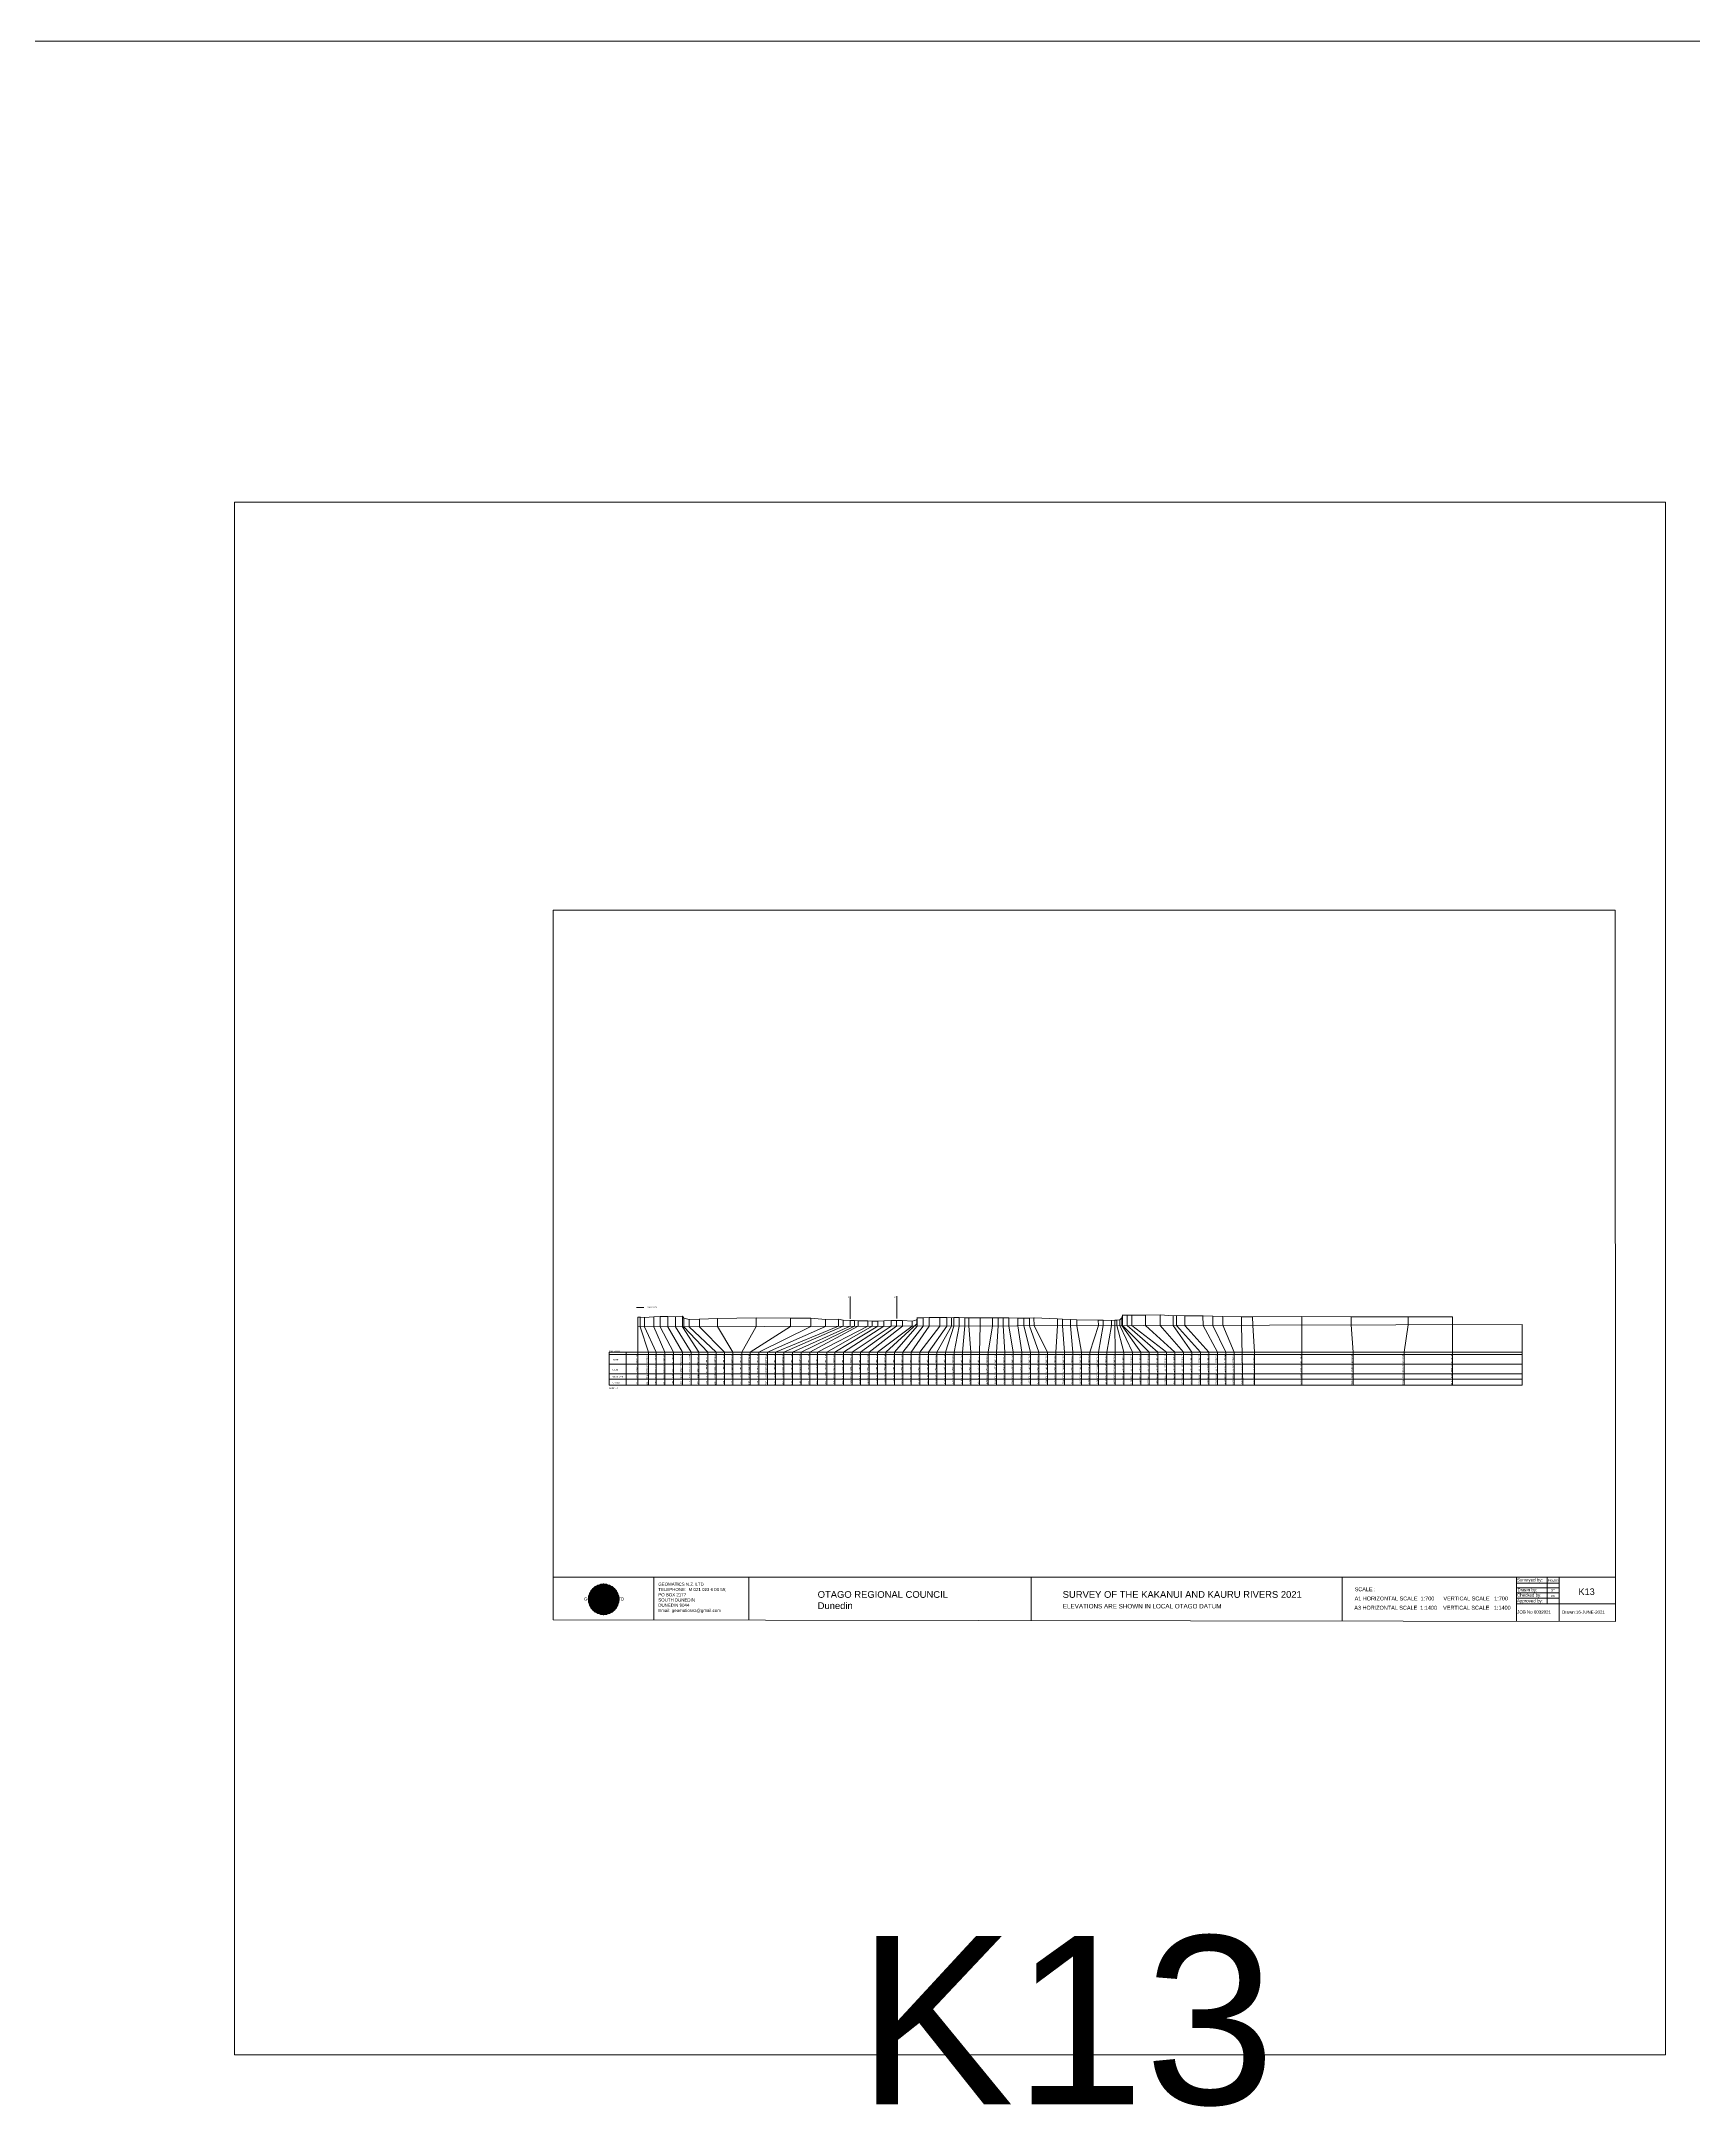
# Model space of a CAD drawing. Header units: millimetres. Extents: x -13804604 to 13046302109, y -19137686871 to 1424964600.
# Drawn here: x -3270423 to -2583307, y -168781 to 690096 of the extents above; entities that cross this region are included whole.
import ezdxf

# ---------------------------------------------------------------- set-up
doc = ezdxf.new("R2010")
doc.units = ezdxf.units.MM
doc.header["$PDMODE"] = 35
doc.header["$PDSIZE"] = 20
doc.layers.get('0').update_dxf_attribs({"lineweight": 0})
doc.layers.add('Datum revision K8-21', color=7, linetype='Continuous', lineweight=0)
doc.layers.add('geo', color=7, linetype='Continuous', lineweight=0)
doc.styles.get("Standard").update_dxf_attribs({"font": 'arial.ttf'})

# ---------------------------------------------------------------- blocks, each defined once
blk = doc.blocks.new('Geomatics_Circle_SPT')
at = {"layer": 'geo', "color": 2, "linetype": 'Continuous', "lineweight": 0}
for p, q in [((0, 25.2), (-25.2, 0)), ((-24.7, 4.9), (-4.9, 24.7)), ((-24.7, -4.9), (4.9, 24.7)), ((4.9, -24.7), (-24.7, 4.9)), ((-24.7, 0), (0, -24.7)), ((-9.7, 23.3), (-23.3, 9.6)), ((9.7, 23.3), (-23.3, -9.7)), ((-23.3, 9.7), (9.7, -23.3)), ((-21, 14), (-14, 21)), ((-21, -14), (14, 21)), ((14, -21), (-21, 14)), ((0, 0), (-17.8, 17.8)), ((0, 0), (-17.8, -17.8)), ((-14, 21), (21, -14)), ((21, 14), (-14, -21)), ((23.3, -9.7), (-9.7, 23.3)), ((-9.7, -23.3), (23.3, 9.7)), ((-4.9, 24.7), (24.7, -4.9)), ((24.7, 4.9), (-4.9, -24.7)), ((25.2, 0), (0, 25.2)), ((0, 0), (17.8, 17.8)), ((0, 0), (17.8, -17.8)), ((0, -24.8), (25.2, 0)), ((4.9, 24.7), (24.7, 4.9)), ((23.3, 9.7), (9.7, 23.3)), ((14, 21), (21, 14)), ((17.8, 18.1), (17.8, 18.1)), ((-4.9, -24.7), (-24.7, -4.9)), ((-23.3, -9.7), (-9.7, -23.3)), ((-14, -21), (-21, -14)), ((-17.8, -17.8), (-17.8, -17.8)), ((24.7, -4.9), (4.9, -24.7)), ((4.9, -24.7), (4.9, -24.7)), ((9.7, -23.3), (23.3, -9.7)), ((21, -14), (14, -21)), ((18.1, -17.8), (18.1, -17.8))]:
    blk.add_line(p, q, dxfattribs=at)
at = {"layer": 'geo', "color": 1, "linetype": 'Continuous', "lineweight": 0}
for p, q in [((-25.2, 0), (9.7, 23.3)), ((-25.2, 0), (-9.6, 23.3)), ((-25.2, 0), (23.3, 9.7)), ((-25.2, 0), (-23.3, 9.7)), ((-23.3, -9.7), (-25.2, 0)), ((-9.6, -23.3), (-25.2, 0)), ((9.7, -23.3), (-25.2, 0)), ((-4.9, 24.8), (-24.7, -4.9)), ((4.9, 24.7), (-24.7, 4.9)), ((14, 21), (-24.7, -4.9)), ((-14, 21), (-24.7, 4.9)), ((21, 14), (-24.7, 4.9)), ((-21, 14), (-24.7, -4.9)), ((0, 0), (-24.7, 4.9)), ((-24.7, 4.9), (-21, -14)), ((-24.7, 4.9), (-4.9, -24.7)), ((-24.7, 4.9), (14, -21)), ((-24.7, 4.9), (-24.7, 4.9)), ((0, 0), (-24.7, -4.9)), ((-23.3, 9.7), (0, 25.2)), ((-23.3, -9.6), (0, 25.2)), ((-23.3, -9.6), (17.8, 17.8)), ((-23.3, 9.7), (-17.8, 17.9)), ((-23.3, -9.6), (-17.8, 17.9)), ((-23.3, 9.7), (17.8, 17.8)), ((-17.8, -17.8), (-23.3, 9.7)), ((0, -25.2), (-23.3, 9.7)), ((-23.3, 9.7), (17.8, -17.8)), ((-23.3, 9.7), (25.2, 0)), ((-23.3, 9.4), (-23.3, 9.4)), ((-23.3, -9.7), (25.2, 0)), ((4.9, 24.8), (-21, -14)), ((-4.9, 24.7), (-21, 14)), ((14, 21), (-21, 14)), ((-14, 21), (-21, -14)), ((0, 0), (-21, 14)), ((-21, 14), (-14, -21)), ((-21, 14), (4.9, -24.7)), ((-21, 14), (-21, 14)), ((24.7, 4.9), (-21, 14)), ((0, 0), (-21, -14)), ((-17.9, 17.6), (-17.9, 17.6)), ((-17.8, 17.8), (9.7, 23.3)), ((-17.8, 17.8), (-9.6, 23.3)), ((-17.8, -17.8), (9.7, 23.3)), ((-17.8, -17.8), (-9.7, 23.3)), ((-9.7, -23.3), (-17.8, 17.8)), ((-17.8, 17.8), (9.7, -23.3)), ((-17.8, 17.8), (23.3, -9.6)), ((-17.8, 17.8), (23.3, 9.7)), ((-17.8, -17.8), (23.3, 9.7)), ((4.9, 24.7), (-14, 21)), ((-4.9, 24.7), (-14, -20.9)), ((0, 0), (-14, 21)), ((-14, 21), (-4.9, -24.7)), ((-14, 21), (-14, 21)), ((24.7, -4.9), (-14, 21)), ((21, 14), (-14, 21)), ((-14, -21), (24.7, 4.9)), ((0, 0), (-14, -21)), ((-9.8, 23.1), (-9.8, 23.1)), ((-9.7, 23.3), (0, 25.2)), ((-9.7, 23.3), (0, -25.2)), ((-9.7, -23.3), (0, 25.2)), ((-9.6, 23.3), (17.8, -17.8)), ((-9.6, 23.3), (25.2, 0)), ((-9.6, 23.3), (17.8, 17.8)), ((-9.6, -23.3), (17.8, 17.9)), ((25.2, 0), (-9.6, -23.3)), ((0, 0), (-4.9, 24.7)), ((-4.9, 24.7), (-4.9, 24.7)), ((21, -14), (-4.9, 24.7)), ((24.8, 4.9), (-4.9, 24.7)), ((14, 21), (-4.9, 24.7)), ((-4.9, -24.7), (21, 14)), ((0, 0), (-4.9, -24.7)), ((-0.2, 25.1), (-0.2, 25.1)), ((0, 25.2), (9.7, -23.3)), ((0, 25.2), (23.3, -9.7)), ((0, 25.2), (23.3, 9.7)), ((0, 25.2), (9.7, 23.3)), ((0, 0), (4.9, 24.7)), ((0, -25.2), (9.7, 23.3)), ((0, 0), (14, 21)), ((0, 0), (21, 14)), ((23.3, 9.7), (0, -25.2)), ((0, 0), (24.8, 4.9)), ((0, 0), (4.9, -24.7)), ((0, 0), (14, -21)), ((0, 0), (21, -14)), ((0, 0), (24.8, -4.9)), ((21, 14), (4.9, 24.8)), ((14, -21), (4.9, 24.7)), ((24.7, -4.9), (4.9, 24.7)), ((4.9, 24.7), (4.9, 24.7)), ((4.9, -24.7), (14, 21)), ((4.9, -24.7), (24.7, 4.9)), ((9.4, 23.3), (9.4, 23.3)), ((9.7, 23.3), (17.8, -17.8)), ((9.7, 23.3), (25.2, 0)), ((9.7, 23.3), (17.8, 17.9)), ((17.8, 17.8), (9.7, -23.3)), ((25.2, 0), (9.7, -23.3)), ((21, -14), (14, 21)), ((24.7, 4.9), (14, 21)), ((14, 21), (14, 21)), ((14, -21), (21, 14)), ((17.6, 17.9), (17.6, 17.9)), ((17.8, 17.8), (23.3, -9.7)), ((17.8, 17.8), (23.3, 9.7)), ((23.3, 9.7), (17.8, -17.8)), ((24.7, -4.9), (21, 14)), ((21, 14), (21, 14)), ((21, -14), (24.7, 4.9)), ((23.1, 9.8), (23.1, 9.8)), ((23.3, 9.7), (25.2, 0)), ((25.2, 0), (23.3, -9.6)), ((24.7, 4.9), (24.7, 4.9)), ((25.1, 0.2), (25.1, 0.2)), ((-25.2, 0), (23.3, -9.7)), ((-25.1, -0.2), (-25.1, -0.2)), ((-24.7, -4.9), (-24.7, -4.9)), ((-24.7, -4.9), (-14, -21)), ((-24.7, -4.9), (4.9, -24.7)), ((-24.7, -4.9), (21, -14)), ((-17.8, -17.8), (-23.3, -9.7)), ((0, -25.2), (-23.3, -9.6)), ((17.8, -17.8), (-23.3, -9.6)), ((-23.1, -9.8), (-23.1, -9.8)), ((-21, -14), (24.7, -4.9)), ((-21, -14), (-21, -14)), ((-21, -14), (-4.9, -24.7)), ((-21, -14), (14, -21)), ((23.3, -9.7), (-17.8, -17.8)), ((-9.6, -23.3), (-17.8, -17.8)), ((9.7, -23.3), (-17.8, -17.8)), ((-17.6, -17.9), (-17.6, -17.9)), ((-14, -21), (21, -14)), ((-14, -21), (-14, -21)), ((-14, -21), (4.9, -24.7)), ((17.8, -17.8), (-9.7, -23.3)), ((0, -25.2), (-9.7, -23.3)), ((-9.4, -23.3), (-9.4, -23.3)), ((-4.9, -24.7), (24.7, -4.9)), ((-4.9, -24.7), (14, -21)), ((-4.9, -24.7), (-4.9, -24.7)), ((23.3, -9.6), (0, -25.2)), ((9.7, -23.3), (0, -25.2)), ((0.2, -25.1), (0.2, -25.1)), ((4.9, -24.7), (21, -14)), ((4.9, -24.7), (4.9, -24.7)), ((17.8, -17.8), (9.7, -23.3)), ((9.8, -23.1), (9.8, -23.1)), ((14, -21), (24.7, -4.9)), ((14, -21), (14, -21)), ((23.3, -9.6), (17.8, -17.8)), ((17.9, -17.6), (17.9, -17.6)), ((21, -14), (21, -14)), ((23.3, -9.4), (23.3, -9.4)), ((24.7, -4.9), (24.7, -4.9))]:
    blk.add_line(p, q, dxfattribs=at)
at = {"layer": 'geo', "color": 114, "linetype": 'Continuous', "lineweight": 0}
for p, q in [((17.9, 17.8), (-25.2, 0)), ((-24.7, 4.9), (14, 21)), ((-24.7, -4.9), (21, 14)), ((-14, -21), (-24.7, 4.9)), ((9.7, 23.3), (-23.3, 9.7)), ((0, 0), (-23.3, 9.7)), ((-23.3, 9.7), (-9.7, -23.3)), ((0, 0), (-23.3, -9.7)), ((-4.9, -24.7), (-21, 14)), ((-20.9, 14), (4.9, 24.7)), ((24.8, 4.9), (-20.9, -14)), ((0, 25.2), (-17.8, 17.8)), ((-17.8, 17.8), (0, -25.2)), ((-14, 21), (-4.9, 24.7)), ((4.9, -24.7), (-14, 21)), ((0, 0), (-9.7, 23.3)), ((0, 0), (-9.7, -23.3)), ((-4.9, 24.7), (14, -21)), ((17.8, -17.8), (0, 25.2)), ((0, 0), (9.7, 23.3)), ((0, 0), (23.3, 9.7)), ((0, 0), (9.7, -23.3)), ((0, 0), (23.3, -9.7)), ((4.9, 24.7), (21, -14)), ((23.3, -9.7), (9.7, 23.3)), ((14, 21), (24.7, -4.9)), ((25.2, 0), (17.8, 17.8)), ((21, 14), (24.7, 4.9)), ((-25.2, 0), (-17.8, -17.8)), ((-21, -14), (-24.7, -4.9)), ((-17.8, -17.8), (25.2, 0)), ((24.8, -4.9), (-14, -21)), ((-9.6, -23.3), (23.3, -9.7)), ((21, -14), (-4.9, -24.8)), ((0, -25.2), (17.9, -17.8)), ((14, -21), (4.9, -24.8))]:
    blk.add_line(p, q, dxfattribs=at)
at = {"layer": 'geo', "color": 250, "linetype": 'Continuous', "lineweight": 0}
for p, q in [((0, 0), (-25.2, 0)), ((24.7, 4.9), (-24.7, 4.9)), ((-24.7, 4.9), (-24.7, -4.9)), ((-23.3, 9.7), (23.3, 9.7)), ((-23.3, 9.7), (-23.3, 9.7)), ((-23.3, -9.7), (-23.3, 9.7)), ((21, 14), (-21, 14)), ((-21, 14), (-21, -14)), ((-17.8, 17.8), (17.8, 17.8)), ((-17.8, -17.8), (-17.8, 17.8)), ((-14, 21), (-14, 21)), ((14, 21), (-14, 21)), ((-14, 20.9), (-14, -21)), ((-9.7, 23.3), (9.7, 23.3)), ((-9.7, -23.3), (-9.7, 23.3)), ((-4.9, 24.7), (4.9, 24.7)), ((-4.9, 24.7), (-4.9, -24.7)), ((0, 0), (0, 25.2)), ((0, 0), (0, -25.2)), ((0, 0), (25.2, 0)), ((4.9, 24.7), (4.9, -24.7)), ((9.7, -23.3), (9.7, 23.3)), ((14, 21), (14, -21)), ((17.8, -17.8), (17.8, 17.8)), ((21, 14), (21, 14)), ((21, -14), (21, 14)), ((23.3, 9.7), (23.3, -9.7)), ((24.7, 4.9), (24.7, 4.9)), ((24.7, -4.9), (24.7, 4.9)), ((-24.7, -4.9), (24.7, -4.9)), ((23.3, -9.7), (-23.3, -9.7)), ((-21, -14), (21, -14)), ((17.8, -17.8), (-17.8, -17.8)), ((-14, -21), (14, -21)), ((9.7, -23.3), (-9.7, -23.3)), ((-4.9, -24.7), (4.9, -24.7))]:
    blk.add_line(p, q, dxfattribs=at)
blk = doc.blocks.new('GeomaticsNZ TITLE BLOCK')
at = {"color": 7, "linetype": 'Continuous', "lineweight": 0}
for p, q in [((0, 94.9), (0, 1579.2)), ((0, 1579.2), (2363.4, 1579.2)), ((2363.4, 1579.2), (2364, 94.9)), ((2364, 94.9), (0, 94.9)), ((0, 94.9), (0, 0)), ((15.9, 94.9), (2364, 94.9)), ((224.3, 95.2), (224.3, -0.3)), ((2364, 94.9), (382.6, 94.9)), ((435.8, 95.2), (435.8, -0.7)), ((1063.4, 94.9), (1063.4, -2.4)), ((1755.4, 94.9), (1755.4, -2.6)), ((2143.9, 94.9), (2143.7, -3)), ((2211.5, 94.9), (2211.5, 36.1)), ((2238.6, 94.8), (2238.6, -3.2)), ((2364, -3.5), (2364, 94.9)), ((2143.6, 60.4), (2238.6, 60.4)), ((2143.8, 48.6), (2238.6, 48.6)), ((2143.9, 81.9), (2238.6, 81.7)), ((2143.9, 71), (2238.6, 71)), ((0, 0), (2364, -3.5)), ((2143.8, 35.4), (2364, 35.3))]:
    blk.add_line(p, q, dxfattribs=at)
at = {"color": 7, "linetype": 'Continuous', "lineweight": 0, "xscale": 1.36, "yscale": 1.36, "zscale": 1.36}
blk.add_blockref('Geomatics_Circle_SPT', (112.4, 45.7), dxfattribs=at)
at = {"color": 7, "linetype": 'Continuous', "lineweight": 0}
for s, p in [('PK&RR', (2213.2, 84.8)), ('ST', (2220.3, 63.6)), ('PK', (2220.4, 50.6))]:
    blk.add_text(s, height=5, dxfattribs=at).set_placement(p)
at = {"color": 7, "linetype": 'Continuous', "lineweight": 0, "attachment_point": 1}
for s, width, heights, insert, char_height in [('{\\C256;Surveyed by:}', 3535.727, [0], (2144.7, 92.4), 7), ('{\\C256;Geomatics N.Z. LTD                   }', 125.079, [15.8], (68.8, 49.9), 7), ('{\\C256;GEOMATICS N.Z. LTD                   \\PTELEPHONE:  M 021 023 6 00 55;\\PPO BOX 2177\\PSOUTH DUNEDIN\\PDUNEDIN 9044\\PEmail: geomaticsnz@gmail.com}', 3535.727, [94.7], (234, 82.7), 7), ('{\\C256;OTAGO REGIONAL COUNCIL\\PDunedin}', 3535.727, [0], (588.6, 64), 15), ('{\\C256;SURVEY OF THE KAKANUI AND KAURU RIVERS 2021}', 3535.727, [0], (1133.8, 64), 15), ('{\\C256;Approved by:}', 3535.727, [0], (2144.7, 45.9), 7), ('{\\C256;Checked by:}', 3535.727, [0], (2144.7, 58.6), 7), ('{\\C256;Drawn by:}', 3535.727, [0], (2145.8, 70.4), 7), ('{\\C256;ELEVATIONS ARE SHOWN IN LOCAL OTAGO DATUM}', 3535.727, [0], (1134.1, 35.4), 10), ('{\\C256;JOB No 0032021}', 3535.727, [0], (2145.3, 20.8), 7), ('{\\C256;Drawn:16-JUNE-2021}', 3535.727, [0], (2244.7, 20.7), 7)]:
    blk.add_mtext_dynamic_manual_height_columns(s, width=width, gutter_width=159, heights=heights, dxfattribs=dict(at, insert=insert, char_height=char_height))

msp = doc.modelspace()

# ---------------------------------------------------------------- linework, layer by layer
at = {"color": 1, "linetype": 'Continuous', "lineweight": 0}
msp.add_line((-3022913.771, 163495.095), (-3019841.599, 163495.095), dxfattribs=at)
at = {"linetype": 'Continuous', "lineweight": 0}
for p, q in [((-3022332.111, 159575), (-3022332.111, 131248.305)), ((-2771397.379, 156173.742), (-2770774.167, 131248.305)), ((-2746253.121, 156240.682), (-2746253.121, 131248.305)), ((-3034301.46, 139973.87), (-2654653.642, 139973.87)), ((-3017993.189, 131248.305), (-3017993.189, 145000)), ((-3014728.324, 131248.305), (-3014728.324, 145000)), ((-3011141.258, 131248.305), (-3011141.258, 145000)), ((-3007583.572, 131248.305), (-3007583.572, 145000)), ((-3003849.478, 131248.305), (-3003849.478, 145000)), ((-3000174.208, 131248.305), (-3000174.208, 145000)), ((-2996960.238, 131248.305), (-2996960.238, 145000)), ((-2993285.488, 131248.305), (-2993285.488, 145000)), ((-2989839.578, 131248.305), (-2989839.578, 145000)), ((-2982817.198, 131248.305), (-2982817.198, 145000)), ((-2979136.338, 131248.305), (-2979136.338, 145000)), ((-2975638.191, 131248.305), (-2975638.191, 145000)), ((-2971983.439, 131248.305), (-2971983.439, 145000)), ((-2968511.4, 131248.305), (-2968511.4, 145000)), ((-2965141.626, 131248.305), (-2965141.626, 145000)), ((-2961674.614, 131248.305), (-2961674.614, 145000)), ((-2958106.809, 131248.305), (-2958106.809, 145000)), ((-2954514.37, 131248.305), (-2954514.37, 145000)), ((-2947597.938, 131248.305), (-2947597.938, 145000)), ((-2943756.704, 131248.305), (-2943756.704, 145000)), ((-2940473.812, 131248.305), (-2940473.812, 145000)), ((-2936879.488, 131248.305), (-2936879.488, 145000)), ((-2933284.666, 131248.305), (-2933284.666, 145000)), ((-2929810.308, 131248.305), (-2929810.308, 145000)), ((-2926225.929, 131248.305), (-2926225.929, 145000)), ((-2922738.875, 131248.305), (-2922738.875, 145000)), ((-2919280.226, 131248.305), (-2919280.226, 145000)), ((-2915663.65, 131248.305), (-2915663.65, 145000)), ((-2912125.962, 131248.305), (-2912125.962, 145000)), ((-2908654.66, 131248.305), (-2908654.66, 145000)), ((-2905088.263, 131248.305), (-2905088.263, 145000)), ((-2901540.934, 131248.305), (-2901540.934, 145000)), ((-2898041.01, 131248.305), (-2898041.01, 145000)), ((-2894475.719, 131248.305), (-2894475.719, 145000)), ((-2890871.016, 131248.305), (-2890871.016, 145000)), ((-2887390.636, 131248.305), (-2887390.636, 145000)), ((-2883863.91, 131248.305), (-2883863.91, 145000)), ((-2880353.219, 131248.305), (-2880353.219, 145000)), ((-2876738.658, 131248.305), (-2876738.658, 145000)), ((-2873205.476, 131248.305), (-2873205.476, 145000)), ((-2869786.173, 131248.305), (-2869786.173, 145000)), ((-2866262.633, 131248.305), (-2866262.633, 145000)), ((-2862655.699, 131248.305), (-2862655.699, 145000)), ((-2859101.934, 131248.305), (-2859101.934, 145000)), ((-2855608.554, 131248.305), (-2855608.554, 145000)), ((-2851970.269, 131248.305), (-2851970.269, 145000)), ((-2848525.182, 131248.305), (-2848525.182, 145000)), ((-2845013.429, 131248.305), (-2845013.429, 145000)), ((-2841474.939, 131248.305), (-2841474.939, 145000)), ((-2837904.144, 131248.305), (-2837904.144, 145000)), ((-2834432.755, 131248.305), (-2834432.755, 145000)), ((-2830849.329, 131248.305), (-2830849.329, 145000)), ((-2827392.392, 131248.305), (-2827392.392, 145000)), ((-2823808.966, 131248.305), (-2823808.966, 145000)), ((-2820288.784, 131248.305), (-2820288.784, 145000)), ((-2816705.358, 131248.305), (-2816705.358, 145000)), ((-2813228.097, 131248.305), (-2813228.097, 145000)), ((-2809696.237, 131248.305), (-2809696.237, 145000)), ((-2806066.727, 131248.305), (-2806066.727, 145000)), ((-2802567.431, 131248.305), (-2802567.431, 145000)), ((-2799068.136, 131248.305), (-2799068.136, 145000)), ((-2795516.17, 131248.305), (-2795516.17, 145000)), ((-2791973.433, 131248.305), (-2791973.433, 145000)), ((-2788388.252, 131248.305), (-2788388.252, 145000)), ((-2784909.15, 131248.305), (-2784909.15, 145000)), ((-2781345.18, 131248.305), (-2781345.18, 145000)), ((-2777847.488, 131248.305), (-2777847.488, 145000)), ((-2774374.886, 131248.305), (-2774374.886, 145000)), ((-2765897.304, 131248.305), (-2765897.304, 145000)), ((-2724844.13, 131248.305), (-2724844.13, 145173.66)), ((-2703647.424, 131248.305), (-2703647.424, 145173.66)), ((-3034301.46, 135906.671), (-2654643.213, 135906.671))]:
    msp.add_line(p, q, dxfattribs=at)
at = {"color": 7, "linetype": 'Continuous', "lineweight": 0}
for p, q in [((-3022332.111, 155505.696), (-2654695.979, 156484.428)), ((-3021424.061, 159605), (-3021417.068, 155508.132)), ((-3021417.068, 155508.132), (-3017993.189, 145000)), ((-3019544.651, 159395), (-3019538.025, 155513.134)), ((-3019538.025, 155513.134), (-3014728.324, 145000)), ((-3015761.089, 159715), (-3015753.934, 155523.208)), ((-3015753.934, 155523.208), (-3011141.258, 145000)), ((-3013089.176, 159776), (-3013081.929, 155530.322)), ((-3013081.929, 155530.322), (-3007583.572, 145000)), ((-3009935.512, 159826), (-3009928.194, 155538.718)), ((-3009928.194, 155538.718), (-3003849.478, 145000)), ((-3006738.965, 159716), (-3006731.85, 155547.227)), ((-3006731.85, 155547.227), (-3000174.208, 145000)), ((-3003760.874, 159956), (-3003753.362, 155555.157)), ((-3003753.362, 155555.157), (-2996960.238, 145000)), ((-3003208.774, 159156), (-3003202.63, 155556.623)), ((-3003202.63, 155556.623), (-2993285.488, 145000)), ((-3000990.872, 158576), (-3000985.728, 155562.525)), ((-3000985.728, 155562.525), (-2989839.578, 145000)), ((-2996676.146, 158756), (-2996670.715, 155574.012)), ((-2989184.72, 158977), (-2989178.946, 155593.957)), ((-2989178.946, 155593.957), (-2982817.198, 145000)), ((-2973120.745, 155636.708), (-2979136.338, 145000)), ((-2958853.586, 155674.69), (-2975638.191, 145000)), ((-2973126.839, 159207), (-2973120.745, 155636.708)), ((-2950484.553, 155696.971), (-2971983.439, 145000)), ((-2944361.812, 155713.271), (-2968511.4, 145000)), ((-2938900.082, 155727.811), (-2965141.626, 145000)), ((-2937041.797, 155732.758), (-2961674.614, 145000)), ((-2958859.463, 159118), (-2958853.586, 155674.69)), ((-2934009.045, 155740.832), (-2958106.809, 145000)), ((-2932335.692, 155745.287), (-2954514.37, 145000)), ((-2950490.376, 159108), (-2950484.553, 155696.971)), ((-2926713.54, 155760.255), (-2947597.938, 145000)), ((-2944366.755, 158609), (-2944361.812, 155713.271)), ((-2924968.138, 155764.901), (-2943756.704, 145000)), ((-2922589.178, 155771.235), (-2940473.812, 145000)), ((-2938905.137, 158689), (-2938900.082, 155727.811)), ((-2937046.144, 158279), (-2937041.797, 155732.758)), ((-2920093.823, 155777.878), (-2936879.488, 145000)), ((-2934013.241, 158199), (-2934009.045, 155740.832)), ((-2917050.923, 155785.979), (-2933284.666, 145000)), ((-2932339.727, 158109), (-2932335.692, 155745.287)), ((-2930684.709, 157979), (-2930680.904, 155749.693)), ((-2914746.114, 155792.115), (-2929810.308, 145000)), ((-2926717.329, 157980), (-2926713.54, 155760.255)), ((-2912344.073, 155798.509), (-2926225.929, 145000)), ((-2924971.851, 157940), (-2924968.138, 155764.901)), ((-2908277.511, 155809.336), (-2922738.875, 145000)), ((-2922592.846, 157920), (-2922589.178, 155771.235)), ((-2920097.684, 158040), (-2920093.823, 155777.878)), ((-2917054.907, 158120), (-2917050.923, 155785.979)), ((-2906274.556, 155814.668), (-2915663.65, 145000)), ((-2914750.173, 158170), (-2914746.114, 155792.115)), ((-2912348.053, 158130), (-2912344.073, 155798.509)), ((-2903680.261, 155821.574), (-2912125.962, 145000)), ((-2908654.66, 145000), (-2901229.403, 155828.099)), ((-2908281.011, 157860), (-2908277.511, 155809.336)), ((-2906309.908, 158421), (-2906306.986, 156709.025)), ((-2906280.421, 159251), (-2906274.556, 155814.668)), ((-2905088.263, 145000), (-2896806.037, 155839.875)), ((-2903686.114, 159251), (-2903680.261, 155821.574)), ((-2901540.934, 145000), (-2893911.849, 155847.58)), ((-2901235.382, 159331), (-2901229.403, 155828.099)), ((-2898041.01, 145000), (-2891936.335, 155852.84)), ((-2896812.013, 159341), (-2896806.037, 155839.875)), ((-2894475.719, 145000), (-2890930.738, 155855.517)), ((-2893917.931, 159411), (-2893911.849, 155847.58)), ((-2891942.221, 159301), (-2891936.335, 155852.84)), ((-2890936.67, 159331), (-2890930.738, 155855.517)), ((-2890871.016, 145000), (-2888702.348, 155861.449)), ((-2888708.287, 159341), (-2888702.348, 155861.449)), ((-2887390.636, 145000), (-2886432.784, 155867.491)), ((-2886438.662, 159311), (-2886432.784, 155867.491)), ((-2884737.785, 159262), (-2884731.998, 155872.019)), ((-2883863.91, 145000), (-2884731.998, 155872.019)), ((-2879991.492, 159242), (-2879985.761, 155884.655)), ((-2876738.658, 145000), (-2874926.871, 155898.123)), ((-2874932.664, 159292), (-2874926.871, 155898.123)), ((-2873205.476, 145000), (-2872535.918, 155904.488)), ((-2872541.7, 159292), (-2872535.918, 155904.488)), ((-2870388.399, 159302), (-2870382.61, 155910.221)), ((-2869786.173, 145000), (-2870382.61, 155910.221)), ((-2868057.311, 159292), (-2868051.549, 155916.426)), ((-2866262.633, 145000), (-2868051.549, 155916.426)), ((-2864384.972, 159142), (-2864379.483, 155926.202)), ((-2862655.699, 145000), (-2864379.483, 155926.202)), ((-2861809.446, 159133), (-2861803.984, 155933.059)), ((-2859101.934, 145000), (-2861803.984, 155933.059)), ((-2859468.13, 159133), (-2859462.678, 155939.292)), ((-2855608.554, 145000), (-2859462.678, 155939.292)), ((-2857632.715, 159193), (-2857627.169, 155944.178)), ((-2851970.269, 145000), (-2857627.169, 155944.178)), ((-2848525.182, 145000), (-2847879.8, 155970.128)), ((-2847884.721, 158853), (-2847879.8, 155970.128)), ((-2845730.48, 158733), (-2845725.774, 155975.863)), ((-2842459.461, 158534), (-2842455.11, 155984.57)), ((-2841474.939, 145000), (-2842455.11, 155984.57)), ((-2839880.268, 158434), (-2839876.099, 155991.436)), ((-2837904.144, 145000), (-2839876.099, 155991.436)), ((-2834432.755, 145000), (-2830874.481, 156015.4)), ((-2830878.387, 158304), (-2830874.481, 156015.4)), ((-2830849.329, 145000), (-2828827.524, 156020.85)), ((-2828831.285, 158224), (-2828827.524, 156020.85)), ((-2827392.392, 145000), (-2825374.965, 156030.041)), ((-2825378.676, 158204), (-2825374.965, 156030.041)), ((-2823987.883, 158224), (-2823984.144, 156033.744)), ((-2823808.966, 145000), (-2823984.144, 156033.744)), ((-2823239.808, 158284), (-2823235.971, 156035.736)), ((-2820288.784, 145000), (-2823235.971, 156035.736)), ((-2821944.479, 158474), (-2821940.323, 156039.185)), ((-2821940.323, 156039.185), (-2816705.358, 145000)), ((-2821086.405, 159215), (-2821080.988, 156041.473)), ((-2821080.988, 156041.473), (-2813228.097, 145000)), ((-2820837.107, 160425), (-2820829.625, 156042.142)), ((-2820829.625, 156042.142), (-2809696.237, 145000)), ((-2818918.219, 160435), (-2818910.73, 156047.251)), ((-2816940.524, 160415), (-2816933.077, 156052.515)), ((-2816933.077, 156052.515), (-2802567.431, 145000)), ((-2811266.446, 160375), (-2811259.094, 156067.621)), ((-2811259.094, 156067.621), (-2799068.136, 145000)), ((-2805163.911, 160495), (-2805156.381, 156083.868)), ((-2805156.381, 156083.868), (-2795516.17, 145000)), ((-2799762.388, 160156), (-2799755.462, 156098.246)), ((-2799755.462, 156098.246), (-2791973.433, 145000)), ((-2798397.459, 160166), (-2798390.522, 156101.88)), ((-2798390.522, 156101.88), (-2788388.252, 145000)), ((-2794853.681, 160116), (-2794846.846, 156111.314)), ((-2794846.846, 156111.314), (-2784909.15, 145000)), ((-2787357.889, 160046), (-2787351.207, 156131.269)), ((-2787351.207, 156131.269), (-2781345.18, 145000)), ((-2783279.197, 159906), (-2783272.773, 156142.127)), ((-2783272.773, 156142.127), (-2777847.488, 145000)), ((-2779162.837, 159846), (-2779156.534, 156153.085)), ((-2779156.534, 156153.085), (-2774374.886, 145000)), ((-2771403.324, 159657), (-2771397.379, 156173.742)), ((-2766703.23, 159647), (-2766697.323, 156186.255)), ((-2765897.304, 145000), (-2766697.323, 156186.255)), ((-2746259.193, 159798), (-2746253.121, 156240.682)), ((-2725804.308, 159669), (-2725798.549, 156295.137)), ((-2724844.13, 145000), (-2725798.549, 156295.137)), ((-2703647.424, 145000), (-2701989.645, 156358.521)), ((-2701995.297, 159670), (-2701989.645, 156358.521)), ((-2683618.19, 159611), (-2683612.722, 156407.445)), ((-2683612.722, 156407.445), (-2683612.722, 131248.305)), ((-2654695.979, 156484.428), (-2654631.268, 131248.305)), ((-3034301.46, 145000), (-3034301.46, 131248.305)), ((-3034301.46, 144076.552), (-2654664.162, 144076.552)), ((-3027288.311, 145000), (-3027288.311, 131248.305)), ((-2820288.784, 145000), (-2820288.784, 145000)), ((-3034301.46, 133698.007), (-2654637.706, 133698.007)), ((-3034301.46, 131248.305), (-2654631.268, 131248.305)), ((-3031120.296, 129878.784), (-3031120.296, 129878.784))]:
    msp.add_line(p, q, dxfattribs=at)
at = {"color": 1}
msp.add_lwpolyline([(-3022332.111, 159575), (-3021424.061, 159605), (-3019544.651, 159395), (-3015761.089, 159715), (-3013089.176, 159776), (-3009935.512, 159826), (-3006738.965, 159716), (-3003760.874, 159956), (-3003208.774, 159156), (-3000990.872, 158576), (-2996676.146, 158756), (-2989184.72, 158977), (-2973126.839, 159207), (-2958859.463, 159118), (-2950490.376, 159108), (-2944366.755, 158609), (-2938905.137, 158689), (-2937046.144, 158279), (-2934013.241, 158199), (-2932339.727, 158109), (-2930684.709, 157979), (-2926717.329, 157980), (-2924971.851, 157940), (-2922592.846, 157920), (-2920097.684, 158040), (-2917054.907, 158120), (-2914750.173, 158170), (-2912348.053, 158130), (-2908281.011, 157860), (-2906309.908, 158421), (-2906280.421, 159251), (-2903686.114, 159251), (-2901235.382, 159331), (-2896812.013, 159341), (-2893917.931, 159411), (-2891942.221, 159301), (-2890936.67, 159331), (-2888708.287, 159341), (-2886438.662, 159311), (-2884737.785, 159262), (-2879991.492, 159242), (-2874932.664, 159292), (-2872541.7, 159292), (-2870388.399, 159302), (-2868057.311, 159292), (-2864384.972, 159142), (-2861809.446, 159133), (-2859468.13, 159133), (-2857632.715, 159193), (-2847884.721, 158853), (-2845730.48, 158733), (-2842459.461, 158534), (-2839880.268, 158434), (-2830878.387, 158304), (-2828831.285, 158224), (-2825378.676, 158204), (-2823987.883, 158224), (-2823239.808, 158284), (-2821944.479, 158474), (-2821086.405, 159215), (-2820837.107, 160425), (-2818918.219, 160435), (-2816940.524, 160415), (-2811266.446, 160375), (-2805163.911, 160495), (-2799762.388, 160156), (-2798397.459, 160166), (-2794853.681, 160116), (-2787357.889, 160046), (-2783279.197, 159906), (-2779162.837, 159846), (-2771403.324, 159657), (-2766703.23, 159647), (-2746259.193, 159798), (-2725804.308, 159669), (-2701995.297, 159670), (-2683618.19, 159611)], dxfattribs=at)
at = {"linetype": 'Continuous', "lineweight": 0}
for points in [[(-2986343.229, 131248.305), (-2986343.229, 145000), (-2996670.715, 155574.012)], [(-2930680.904, 155749.693), (-2950913.589, 145000), (-2950913.589, 131248.305)]]:
    msp.add_lwpolyline(points, dxfattribs=at)
at = {"color": 7, "linetype": 'Continuous', "lineweight": 0}
for points in [[(-2906307.163, 156812.628), (-2919280.226, 145000)], [(-2879985.761, 155884.655), (-2880353.219, 145000)], [(-2845725.774, 155975.863), (-2845013.429, 145000)], [(-2818910.73, 156047.251), (-2806066.727, 145000)]]:
    msp.add_lwpolyline(points, dxfattribs=at)
at = {"linetype": 'Continuous', "lineweight": 0}
for p in [(-3022332.111, 159575), (-3021424.061, 159605), (-3019544.651, 159395), (-3015761.089, 159715), (-3013089.176, 159776), (-3009935.512, 159826), (-3006738.965, 159716), (-3003760.874, 159956), (-3003208.774, 159156), (-3000990.872, 158576), (-2996676.146, 158756), (-2989184.72, 158977), (-2973126.839, 159207), (-2958859.463, 159118), (-2950490.376, 159108), (-2944366.755, 158609), (-2938905.137, 158689), (-2937046.144, 158279), (-2934013.241, 158199), (-2932339.727, 158109), (-2930684.709, 157979), (-2926717.329, 157980), (-2924971.851, 157940), (-2922592.846, 157920), (-2920097.684, 158040), (-2917054.907, 158120), (-2914750.173, 158170), (-2912348.053, 158130), (-2908281.011, 157860), (-2906309.908, 158421), (-2906280.421, 159251), (-2903686.114, 159251), (-2901235.382, 159331), (-2896812.013, 159341), (-2893917.931, 159411), (-2891942.221, 159301), (-2890936.67, 159331), (-2888708.287, 159341), (-2886438.662, 159311), (-2884737.785, 159262), (-2879991.492, 159242), (-2874932.664, 159292), (-2872541.7, 159292), (-2870388.399, 159302), (-2868057.311, 159292), (-2864384.972, 159142), (-2861809.446, 159133), (-2859468.13, 159133), (-2857632.715, 159193), (-2847884.721, 158853), (-2845730.48, 158733), (-2842459.461, 158534), (-2839880.268, 158434), (-2830878.387, 158304), (-2828831.285, 158224), (-2825378.676, 158204), (-2823987.883, 158224), (-2823239.808, 158284), (-2821944.479, 158474), (-2821086.405, 159215), (-2820837.107, 160425), (-2818918.219, 160435), (-2816940.524, 160415), (-2811266.446, 160375), (-2805163.911, 160495), (-2799762.388, 160156), (-2798397.459, 160166), (-2794853.681, 160116), (-2787357.889, 160046), (-2783279.197, 159906), (-2779162.837, 159846), (-2771403.324, 159657), (-2766703.23, 159647), (-2746259.193, 159798), (-2725804.308, 159669), (-2701995.297, 159670), (-2683618.19, 159611), (-3034301.46, 145000)]:
    msp.add_point(p, dxfattribs=at)
at = {"layer": 'Datum revision K8-21'}
for p, q in [((-2934029.99, 158866.9), (-2934029.99, 168191.859)), ((-2914685.273, 158962.573), (-2914685.273, 168287.532)), ((-3034301.46, 145000), (-2654666.53, 145000))]:
    msp.add_line(p, q, dxfattribs=at)
at = {"layer": 'Datum revision K8-21', "color": 1}
msp.add_lwpolyline([(-5817455.326, 690095.837), (-5397924.414, 690095.837), (524538.068, 690095.837)], dxfattribs=at)
at = {"layer": 'Datum revision K8-21', "color": 32, "true_color": 0xcd6928}
msp.add_lwpolyline([(-3190019.693, 498510.699), (-2594997.993, 498510.699), (-2594997.993, -147164.254), (-3190019.693, -147164.254)], close=True, dxfattribs=at)

# ---------------------------------------------------------------- block references
at = {"color": 7, "linetype": 'Continuous', "lineweight": 0, "xscale": 186.8759599228005, "yscale": 186.8759599228005, "zscale": 186.8759599228005}
msp.add_blockref('GeomaticsNZ TITLE BLOCK', (-3057582.248, 33671.502), dxfattribs=at)

# ---------------------------------------------------------------- texts
at = {"color": 7, "linetype": 'Continuous', "lineweight": 0}
for s, height, p in [('Ground Level', 500, (-3018482.826, 163472.891)), ('DATUM 145.00', 500, (-3034372.207, 145146.766)), ('Easting', 500, (-3032848.005, 137481.59)), ('Northing', 500, (-3032775.201, 141560.657)), ('Section K13', 500, (-3034372.218, 129797.682)), ('Ground Level', 500, (-3032829.929, 134533.521)), ('Chainage', 500, (-3032827.542, 132077.102)), ('A1 HORIZONTAL SCALE  1:700      VERTICAL SCALE   1:700 ', 1629.12108, (-2724311.497, 41734.674)), ('SCALE :  ', 1629.1211, (-2724294.831, 45568.609)), ('K13', 2715.2018, (-2631199.925, 44026.481)), ('A3 HORIZONTAL SCALE  1:1400    VERTICAL SCALE   1:1400 ', 1629.12108, (-2724433.768, 37900.739)), ('K13', 70000, (-2931271.738, -167787.037))]:
    msp.add_text(s, height=height, dxfattribs=at).set_placement(p)
at = {"layer": 'Datum revision K8-21'}
for s, p in [('1.20    159.58  1425991.14  5005791.04', (-3022463.567, 131275.694)), ('2.11    159.61  1425991.97  5005790.64', (-3018296.659, 131332.866)), ('3.99    159.40  1425993.38  5005789.38', (-3014763.254, 131323.999)), ('7.77    159.72  1425995.33  5005785.95', (-3011229.508, 131320.247)), ('10.44   159.78  1425996.58  5005783.52', (-3007695.762, 131277.273)), ('13.60   159.83  1425997.75  5005780.48', (-3004162.016, 131277.273)), ('16.79   159.72  1425999.83  5005778.03', (-3000628.27, 131277.273)), ('19.77   159.96  1426001.32  5005775.44', (-2997094.524, 131277.273)), ('20.32   159.16  1426001.80  5005775.10', (-2993560.778, 131332.866)), ('22.54   158.58  1426003.42  5005773.53', (-2990027.032, 131332.866)), ('26.86   158.76  1426005.52  5005769.73', (-2986493.286, 131332.866)), ('34.35   158.98  1426009.58  5005763.43', (-2982959.54, 131323.999)), ('50.41   159.21  1426018.49  5005750.07', (-2979425.794, 131324.34)), ('64.67   159.12  1426026.73  5005738.42', (-2975892.389, 131327.068)), ('73.04   159.11  1426031.51  5005731.55', (-2972358.642, 131320.247)), ('79.17   158.61  1426035.09  5005726.58', (-2968824.896, 131320.247)), ('84.63   158.69  1426038.33  5005722.18', (-2965291.15, 131325.022)), ('86.49   158.28  1426039.27  5005720.57', (-2961757.404, 131325.022)), ('89.52   158.20  1426040.49  5005717.73', (-2958223.658, 131325.022)), ('91.19   158.11  1426041.73  5005716.55', (-2954689.912, 131324.34)), ('92.85   157.98  1426042.38  5005714.99', (-2951156.166, 131324.34)), ('96.82   157.98  1426045.08  5005712.03', (-2947622.42, 131324.34)), ('98.56   157.94  1426045.95  5005710.51', (-2944088.674, 131324.34)), ('100.94  157.92  1426047.24  5005708.51', (-2940555.269, 131277.273)), ('103.44  158.04  1426048.75  5005706.52', (-2937021.864, 131277.273)), ('106.48  158.12  1426050.47  5005704.01', (-2933488.118, 131277.273)), ('108.78  158.17  1426052.31  5005702.48', (-2929954.713, 131277.273)), ('111.19  158.13  1426053.28  5005700.23', (-2926420.967, 131277.273)), ('115.25  157.86  1426055.76  5005697.00', (-2922887.221, 131277.273)), ('117.22  158.42  1426056.68  5005695.24', (-2919353.816, 131277.273)), ('117.25  159.25  1426056.47  5005695.06', (-2915820.411, 131277.273)), ('119.85  159.25  1426058.56  5005693.35', (-2912287.006, 131277.273)), ('122.30  159.33  1426059.47  5005691.00', (-2908753.259, 131277.273)), ('126.72  159.34  1426062.23  5005687.53', (-2905219.513, 131277.273)), ('129.62  159.41  1426064.05  5005685.27', (-2901685.767, 131277.273)), ('131.59  159.30  1426064.44  5005683.14', (-2898152.362, 131277.273)), ('132.60  159.33  1426065.11  5005682.38', (-2894618.616, 131277.273)), ('134.83  159.34  1426066.44  5005680.59', (-2891084.87, 131277.273)), ('137.10  159.31  1426067.93  5005678.86', (-2887551.124, 131277.273)), ('138.80  159.26  1426069.33  5005677.76', (-2884017.378, 131277.273)), ('143.54  159.24  1426072.48  5005674.17', (-2880483.632, 131277.273)), ('148.60  159.29  1426074.13  5005669.16', (-2876949.886, 131277.273)), ('150.99  159.29  1426075.82  5005667.42', (-2873416.14, 131277.273)), ('153.15  159.30  1426076.93  5005665.57', (-2869882.735, 131277.273)), ('155.48  159.29  1426078.15  5005663.58', (-2866348.989, 131277.273)), ('159.15  159.14  1426079.83  5005660.28', (-2862815.243, 131277.273)), ('161.72  159.13  1426082.21  5005658.79', (-2859281.497, 131277.273)), ('164.07  159.13  1426082.53  5005656.17', (-2855747.75, 131277.273)), ('165.90  159.19  1426084.10  5005655.02', (-2852214.004, 131277.273)), ('175.65  158.85  1426089.32  5005646.78', (-2848680.599, 131277.273)), ('177.80  158.73  1426091.29  5005645.52', (-2845146.853, 131277.273)), ('181.07  158.53  1426093.67  5005643.19', (-2841613.107, 131277.273)), ('183.65  158.43  1426094.62  5005640.71', (-2838079.361, 131277.273)), ('192.66  158.30  1426100.48  5005633.82', (-2834545.615, 131277.273)), ('194.70  158.22  1426101.85  5005632.28', (-2831011.869, 131277.273)), ('198.16  158.20  1426102.85  5005628.77', (-2827478.123, 131277.273)), ('199.55  158.22  1426103.95  5005627.84', (-2823944.718, 131277.273)), ('200.29  158.28  1426103.63  5005626.71', (-2820410.972, 131332.866)), ('201.59  158.47  1426104.52  5005625.75', (-2816877.226, 131332.866)), ('202.45  159.22  1426104.74  5005624.86', (-2813343.821, 131332.866)), ('202.70  160.43  1426104.86  5005624.64', (-2809810.416, 131332.866)), ('204.62  160.44  1426106.66  5005623.55', (-2806276.67, 131332.866)), ('206.59  160.42  1426107.20  5005621.52', (-2802742.924, 131332.866)), ('212.27  160.38  1426110.35  5005616.80', (-2799209.519, 131332.866)), ('218.37  160.50  1426113.82  5005611.78', (-2795675.772, 131332.866)), ('223.77  160.16  1426117.65  5005607.86', (-2792142.026, 131332.866)), ('225.14  160.17  1426118.17  5005606.56', (-2788608.28, 131332.866)), ('228.68  160.12  1426120.64  5005603.96', (-2785074.875, 131332.866)), ('236.18  160.05  1426124.13  5005597.26', (-2781541.129, 131332.866)), ('240.25  159.91  1426127.18  5005594.41', (-2778007.383, 131332.866)), ('244.37  159.85  1426128.69  5005590.45', (-2774473.978, 131332.866)), ('252.13  159.66  1426134.09  5005584.75', (-2770940.232, 131332.866)), ('256.83  159.65  1426135.89  5005580.28', (-2765896.362, 131332.866)), ('277.27  159.80  1426147.54  5005563.48', (-2746430.995, 131240.75)), ('297.73  159.67  1426159.60  5005546.95', (-2725124.51, 131240.75)), ('321.54  159.67  1426172.61  5005527.00', (-2703993.369, 131231.883)), ('339.92  159.61  1426183.88  5005512.45', (-2683739.659, 131231.883))]:
    msp.add_text(s, height=500, rotation=90, dxfattribs=at).set_placement(p)
at = {"layer": 'Datum revision K8-21', "char_height": 500, "attachment_point": 1, "rotation": 90}
for insert in [(-2935014.656, 167424.848), (-2915669.939, 167520.521)]:
    msp.add_mtext_dynamic_manual_height_columns('W', width=3214.48154, gutter_width=25000, heights=[0], dxfattribs=dict(at, insert=insert))

doc.saveas('drawing.dxf')
